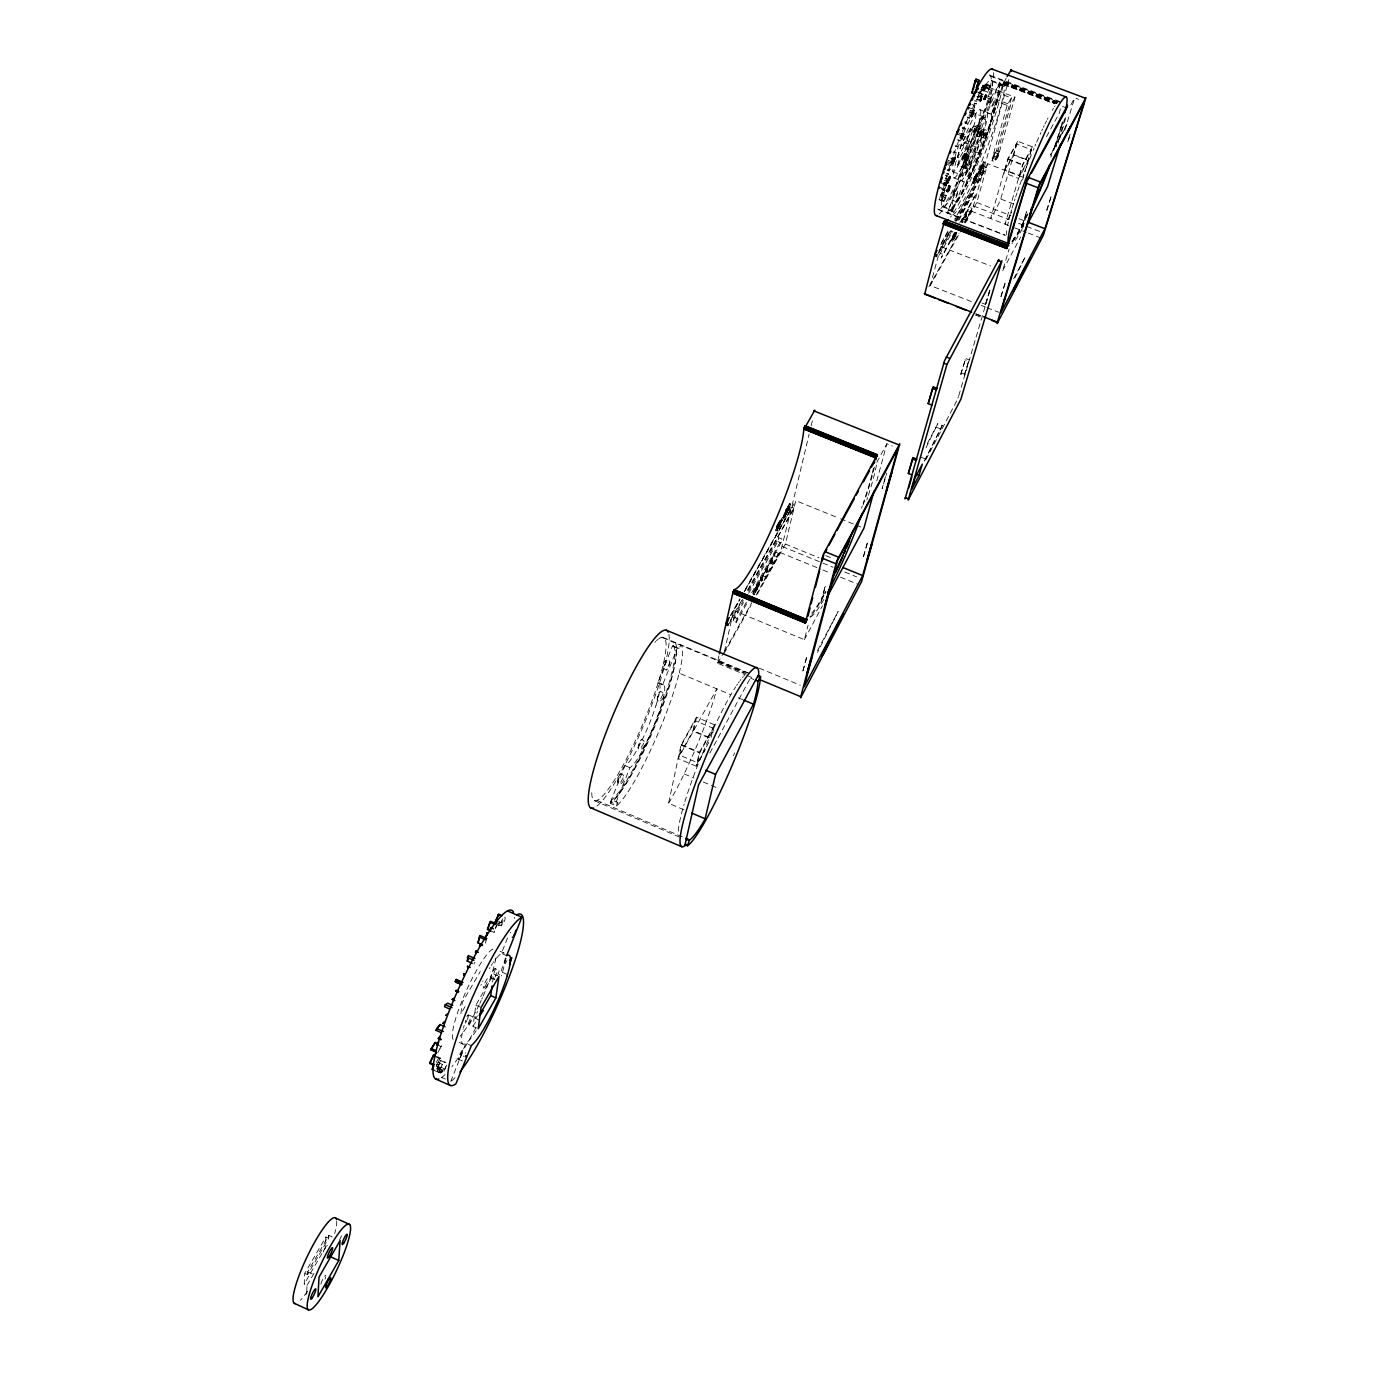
<?xml version="1.0" encoding="UTF-8"?>
<svg xmlns="http://www.w3.org/2000/svg" width="1379" height="1379" viewBox="0 0 1379 1379"><rect width="100%" height="100%" fill="white"/><g stroke="black" fill="none" stroke-linecap="round" stroke-linejoin="round"><path stroke-width="0.75" stroke-dasharray="5 3.75" d="M754.968 589.385L754.365 591.401L755.623 591.919L756.416 589.884C753.658 590.264 755.778 585.868 757.33 588.178L758.071 586.678M966.938 123.593L964.938 122.834L966.938 123.593L967.144 121.973L965.145 121.214M766.052 570.647C765.914 566.631 768.913 570.216 766.414 572.75L765.155 572.233L766.603 568.251M790.046 506.817C789.667 513.781 783.565 508.093 789.288 506.558L788.564 510.04L790.701 504.059C788.633 501.818 786.409 515.401 788.012 506.059M976.022 177.684L977.004 175.788L975.367 180.063M953.217 159.343L951.993 162.653L953.423 163.118L955.595 157.758L953.958 158.257L951.734 163.687L952.923 163.808L954.406 159.171L952.665 164.084L951.682 163.446L953.475 158.792L952.992 160.688M970.954 114.991L972.505 115.491L971.764 117.025L970.713 116.646L971.04 114.647L972.729 114.819L972.005 116.422L972.833 113.423L972.557 115.009L971.212 114.423L972.143 110.923L970.161 110.165L971.954 111.354L971.006 116.043L971.212 114.423M953.423 163.118L955.371 158.361M972.729 114.819L973.057 112.802L972.264 114.319M306.741 1291.606L307.052 1285.314L304.242 1284.021L304.725 1273.386L325.892 1236.997L328.685 1238.29L307.551 1274.696L304.725 1273.386M307.551 1274.696L307.689 1271.834L328.857 1235.394L332.615 1237.118M974.419 110.079C971.73 111.096 974.867 108.562 974.022 111.061L968.42 108.803M974.143 110.579L973.402 113.561L971.678 112.975L971.264 113.957L973.022 114.543L973.988 112.371L972.988 112.009C972.298 117.284 970.799 110.165 973.643 113.078M953.251 159.447L951.993 162.653M952.889 163.515L953.32 161.946M950.338 185.993C949.39 189.113 946.908 189.371 949.355 185.613M949.407 188.509L949.407 187.63M325.892 1236.997L325.272 1247.754L304.242 1284.021M328.685 1238.29L328.857 1235.394M962.197 138.469C958.405 137.693 964.231 134.883 963.059 133.987M436.333 1062.295L438.332 1058.727M942.667 192.784L941.443 195.49L943.408 196.232L944.649 193.319L941.805 192.25L944.649 193.319M980.831 100.736L982.331 96.358L981.348 95.978L980.331 97.961L981.779 98.409M760.967 578.87L760.26 580.749L775.343 552.065L778.48 553.341L777.601 557.082L764.466 580.507C757.071 581.266 762.777 574.664 762.277 578.697C762.122 580.387 760.346 578.215 761.501 577.198M967.334 117.439L969.316 118.198L969.454 116.75M984.537 162.17L983.175 162.17L984.537 162.17L982.693 166.825M963.007 133.901L961.008 138.59L962.214 139.348L964.042 134.366L962.852 134.728M948.356 187.268C948.287 184.631 950.889 185.613 949.235 187.613M760.725 579.214L761.829 580.852L762.328 579.663M979.9 100.357L980.728 97.875L981.71 98.237L980.607 101.356L981.348 100.081L980.141 98.978L981.348 95.978M984.796 99.788L986.554 95.048L984.796 99.788L983.623 99.322L985.537 94.634L983.813 98.995L985.33 95.185L984.537 96.961M954.992 236.119C951.096 234.895 956.509 238.067 953.268 239.98L952.096 238.533M954.785 235.981L953.492 239.567L952.251 238.067L953.079 239.946L953.872 237.757M772.516 560.426L771.275 559.788L772.688 560.357L771.257 559.908L770.258 563.063L771.516 563.58L772.274 562.063L771.033 561.563L772.016 562.529M476.496 1027.993L473.031 1026.459L475.841 1005.153L493.716 974.177L497.181 975.694M953.354 238.498L953.234 239.446L954.113 237.154L953.268 239.98M948.545 177.994L950.079 178.667L950.51 176.305L949.2 176.46L946.649 183.235L948.097 178.736L949.821 179.218L948.907 181.063C946.839 179.08 946.477 184.889 947.701 181.028M777.601 526.812L779.98 520.504L775.705 530.329L776.98 530.846L778.514 528.157L777.222 527.64M778.997 527.192L781.272 521.021L778.876 527.33L776.739 525.933L778.256 523.227L779.549 523.761L776.98 530.846M976.16 174.668L974.108 180.287L975.332 180.615L977.09 176.426L977.332 175.15L973.695 183.545C971.816 182.924 974.419 173.616 977.332 175.305M492.613 981.969L493.716 974.177M943.012 189.699L944.943 190.716L943.012 189.699L941.771 192.526M943.77 193.008L944.977 190.457M953.285 211.952A68.829 8.481 -69 0 1 952.372 211.366L948.511 209.798L960.37 180.184L964.369 181.821A36.543 4.499 -69 0 0 985.502 139.71L985.864 138.676A36.543 4.499 -69 0 0 991.26 114.267L987.364 112.733L999.31 82.947L1054.521 103.839M964.783 154.293C956.595 163.205 971.023 162.739 967.506 155.724C962.714 161.584 965.455 176.615 970.092 162.498M946.597 191.25C951.234 190.078 943.495 186.613 948.631 191.957L949.217 190.302M972.988 113.699L969.696 112.32L970.161 110.165M970.213 161.998L966.869 159.947L965.955 161.136M968.23 155.499L965.472 161.826M979.469 128.316L976.884 136.038L979.659 127.006L976.108 125.661L973.643 131.195M983.83 137.124C983.692 133.315 988.519 126.678 985.347 134.384C976.935 146.346 986.502 117.68 977.09 132.505M979.607 127.695L976.97 134.022L976.935 133.039M984.796 99.443L986.347 95.634M946.839 190.733C949.252 188.096 948.511 190.526 948.269 191.267M964.042 134.366L962.611 133.16L960.87 138.348M972.419 113.181L973.109 110.079L974.367 110.354M973.419 109.717L973.022 110.682M973.022 114.543L971.385 113.612M973.988 112.371L972.936 112.302M940.978 188.802L944.27 190.061L946.804 184.372L941.874 182.493M948.614 180.752C947.528 186.63 947.097 179.58 948.838 181.407L950.079 178.667M944.27 190.061L946.804 184.372M948.045 181.183L949.08 179.115L948.597 181.838M718.89 655.818L717.476 663.178L745.194 674.727M974.781 105.545L973.402 110.682L974.781 105.545L969.782 103.649M437.677 1052.884L441.814 1045.403L439.884 1048.436M679.175 673.142L679.192 673.055A88.67 14.169 -67.1 0 0 682.364 648.233L682.209 647.492A88.67 14.169 -67.1 0 0 680.881 644.976L679.157 648.475L673.159 645.975L674.883 642.476A88.635 14.376 -67.1 0 1 657.007 719.407A88.635 14.376 -67.1 0 1 610.483 803.423L616.447 805.957A88.67 14.169 -67.1 0 0 678.692 674.986L679.175 673.142L730.353 694.516M973.988 131.919C982.831 119.973 968.058 130.988 976.97 134.022M979.762 136.159C975.263 139.486 976.47 129.281 979.59 126.971M486.753 938.444L484.581 945.684M684.018 809.801L668.591 803.233L681.002 745.022L696.481 717.235L714.563 724.82L712.805 732.559M708.806 742.333L697.602 762.742L679.485 755.106L681.691 744.746L695.119 720.683L713.184 728.267L710.84 738.627L692.861 731.06L695.119 720.683M965.472 214.59L966.662 215.072L965.628 214.4M786.599 511.885C788.685 505.593 787.788 516.522 784.565 514.522L786.34 509.282L785.306 511.419L787.409 512.143L788.219 508.765L786.961 510.299M696.481 717.235L693.534 730.818L709.685 737.61M714.563 724.82L699.222 752.71L696.223 766.207L705.376 749.504M697.602 762.742L699.911 752.434L713.184 728.267M724.475 651.491L733.645 610.501L739.971 599.331M746.677 603.812L736.283 622.291L733.042 620.946L733.887 617.189L743.281 600.554M944.408 182.424L946.39 183.183L945.167 185.717L943.184 184.958L944.408 182.424L947.735 183.562M736.283 622.291L737.144 618.533L746.504 601.882M945.167 185.717L943.27 184.596M752.986 593.866L754.244 594.383L752.986 593.866L753.692 591.315L755.002 592.642L755.847 590.264L754.572 589.747L753.727 592.125M754.244 594.383L755.002 592.642M755.795 588.695L757.381 584.541L758.64 585.058L757.054 589.212L755.209 588.523M756.244 586.747L757.571 586.971L756.778 589.902L754.572 589.54L753.882 591.608L755.14 592.143L756.106 589.591L755.33 592.453L753.848 591.919M757.778 587.919L756.054 587.661L756.968 585.454L758.226 585.972M756.571 590.246L757.105 587.988M971.919 113.699L971.161 114.285M976.211 103.959L974.212 103.201L976.211 103.959L976.918 101.391L974.919 100.633M756.795 586.161L758.536 586.73L759.071 584.489L757.795 583.972M758.743 586.385L759.26 584.144L758.002 583.627L757.278 586.213L758.536 586.73M759.829 582.972L758.553 582.438L759.829 582.972L755.33 592.453M775.705 530.329L777.411 526.054L776.291 528.036L777.566 528.553L778.687 526.571M776.291 528.036L777.808 524.33L780.014 525.451M764.466 580.507L765.345 576.767L778.48 553.341M766.414 572.75L767.189 571.182C764.621 570.613 767.465 571.785 767.862 568.769M777.566 528.553L778.807 526.054M770.758 562.029L771.171 560.305M781.066 519.9L782.341 520.417L781.066 519.9L782.117 517.746L783.272 518.797L782.117 517.746M771.516 563.58L770.327 562.804M772.378 560.563L771.826 562.873L770.585 562.356M772.274 562.063L770.964 561.822M789.443 503.542L785.461 515.867L784.065 518.349L782.789 517.832L785.237 510.937L787.392 511.816M761.294 579.214L774.464 555.806L775.343 552.065M748.676 593.246L777.842 541.516L778.739 537.724L781.893 538.999L780.997 542.792L751.883 594.556M785.306 511.419L786.857 508.265L789.184 509.023L788.064 508.437M784.065 518.349L786.513 511.454M756.054 595.073L780.876 550.583L791.339 508.765L793.442 509.609L747.004 591.867M745.177 589.454L791.701 507.231L809.145 434.144M811.145 425.801L812.645 419.544M793.442 509.609L793.821 508.075L791.701 507.231M757.295 594.159L785.375 544.05L795.786 500.663L838.604 518.021M953.578 235.843L952.372 239.136M945.46 178.098L947.339 179.253L945.46 178.098L944.374 180.028L946.253 181.183L944.27 180.425M756.899 588.333L755.64 587.816L754.072 591.936L754.83 589.057L756.778 589.902M733.645 610.501L804.353 639.684L808.094 625.256M978.332 100.064L976.332 99.305L978.332 100.064L979.142 97.323L977.142 96.564M1006.187 78.172L1003.067 85.015A80.603 10.067 -69 0 1 980.245 156.965A80.603 10.067 -69 0 1 950.459 217.106M957.664 157.103L960.956 144.864L970.488 128.471L972.436 129.212L973.333 125.937L985.054 130.419L978.745 153.172L969.334 169.634L957.647 165.135L959.612 157.844L969.109 141.434L967.179 140.692L957.664 157.103L959.612 157.844M960.956 144.864L962.921 145.622L973.333 125.937M967.179 140.692L970.488 128.471M982.606 86.825L983.055 85.119L1014.978 97.185L999.499 151.621C999.585 156.068 992.742 167.083 992.225 158.171L1007.308 105.063A68.864 8.05 -68.9 0 1 1011.341 97.978L982.606 86.825L980.969 89.48L983.055 85.119M980.331 97.961L982.331 96.358M876.803 480.857L886.887 443.745L892.437 445.969M957.647 165.135L967.144 148.708L969.109 141.434M971.35 301.57L930.273 285.539L938.616 254.839M939.185 252.805L940.857 246.651L950.217 230.086M981.452 97.875L981.003 96.806M965.145 154.982L962.576 160.722L965.248 153.672L962.146 160.498M954.544 232.241L941.185 257.925L955.544 232.396M969.334 169.634L975.608 146.863L985.054 130.419M885.439 476.6L882.129 488.631L886.8 473.083M974.884 151.69L981.159 128.919L971.678 145.364L965.438 168.152L974.901 151.673M951.338 240.997L952.044 238.429L953.199 238.963C954.389 242.514 949.528 240.429 952.596 241.17M952.441 241.428L953.148 238.86M951.958 239.515L952.768 237.326L954.354 238.033L953.096 237.86L954.113 234.74L955.854 235.361L954.389 234.775L953.785 235.981M954.216 238.291L955.233 235.171M982.4 131.039C980.607 129.643 977.539 144.657 982.262 131.488M955.699 235.637L956.474 233.103L955.371 232.672L954.733 234.93M973.695 183.545L974.557 177.615L976.435 178.132M975.625 180.166L973.798 178.701L974.953 176.667L976.763 177.512M972.574 183.114L974.074 179.339L973.229 180.839M964.886 216.71L966.61 214.883L965.386 214.659L964.473 217.572L966.179 216.779L965.076 216.348L965.989 217.141M975.349 179.253L974.35 181.27L975.194 179.77M976.797 174.788L977.918 175.219L976.797 174.788L977.642 173.03L978.625 173.995L977.642 173.03M945.598 175.461L947.58 176.219L945.718 175.047M948.7 174.116L946.718 173.358L948.7 174.116L947.58 176.219M965.576 218.003L964.542 217.313M977.935 173.633L978.9 171.668L980.124 172.185L979.073 174.047L977.935 173.633L981.434 165.377L979.4 170.979L980.728 171.134L982.572 166.273L980.521 171.41M966.731 214.831L965.852 217.382L964.748 216.968M962.249 221.691L969.299 207.264L972.074 208.332L965.041 222.76M958.888 220.381L973.315 192.888L976.108 193.956L961.697 221.45C959.887 222.019 965.145 221.278 961.387 221.916M979.073 174.047L980.021 172.082M983.761 164.911L982.244 168.272L983.468 164.067C979.779 164.946 981.4 170.686 982.658 164.48M980.124 172.185L981.107 168.204M982.348 163.636L981.417 167.187L983.417 161.739M965.128 222.226L973.022 207.229L984.02 168.135L985.882 168.841L986.313 167.307L984.451 166.6L954.94 218.744M984.451 166.6L1008.859 79.517M965.438 222.812L976.797 202.523L987.709 163.756L1023.597 177.477M980.314 96.668L978.314 95.909L980.314 96.668L981.055 94.048M1011.496 97.754L996.362 151.207L991.863 160.843M1014.978 97.185L1014.875 97.323A71.019 8.222 -68.9 0 0 1010.721 104.632L994.914 161.964M980.245 98.943L979.831 100.357L980.986 100.822M961.921 220.95L962.887 221.778M1017.668 141.261L1007.79 158.947L990.605 218.623L991.07 217.848A72.139 8.015 -68.8 0 0 1000.396 200.145L1017.668 141.261L1032.371 146.846L1021.787 182.597M1004.946 169.962L1007.997 159.395L1016.547 144.054L1031.233 149.656L1028.113 160.188L1019.667 175.581L1004.946 169.962L1013.479 154.603L1016.547 144.054M942.288 425.456L923.723 462.448L942.288 425.456L937.823 423.681L927.102 443.986M926.033 447.71L937.823 423.681M968.592 361.936L964.249 375.622L960.784 374.261L965.714 358.506L969.196 359.885M960.784 374.261L965.714 358.506M1032.371 146.846L1022.597 164.601L1005.067 224.191L1005.532 223.415A72.208 7.619 -68.8 0 0 1010.238 214.848M1019.667 175.581L1022.77 165.032L1031.233 149.656M964.249 375.622L968.506 361.195L965.024 359.816M985.606 304.414L990.122 289.159L984.916 305.724L985.606 304.414L982.055 303.035M958.75 395.739L990.725 287.659M655.99 705.462L656.335 704.324A44.955 7.274 -67.1 0 0 657.852 682.777L672.418 646.096A84.671 13.687 -67.1 0 1 674.176 646.355L674.538 646.613A84.671 13.687 -67.1 0 1 655.456 724.975A84.671 13.687 -67.1 0 1 610.518 801.957L615.31 804.009A84.688 13.531 -67.1 0 0 617.775 802.406L611.811 799.872L610.483 803.423M1003.274 268.664L1009.135 248.996M947.132 170.117L949.114 170.893L950.183 169.031L948.2 168.272L950.183 169.031M980.297 92.824L981.141 90.066L983.124 90.807L982.141 93.806L980.159 93.048M968.058 156.275L966.403 160.567M979.9 135.625L982.348 130.16M1051.091 153.517L1050.591 155.155L1066.501 125.696M1064.829 130.143L1074.706 97.857L1078.585 99.322M760.363 580.076L761.07 579.146M1046.799 209.867L1051.487 195.473L1046.816 210.608M1070.121 134.211L1067.656 142.192L1070.121 135.073M760.674 578.784L762.139 580.094M947.407 164.429L950.717 165.704L954.613 157.378L955.595 157.758L954.165 157.844M952.855 162.067L950.717 165.704M974.229 179.666C977.28 176.426 973.936 174.047 976.573 178.046M490.803 930.946L494.096 932.394L496.423 925.119M497.198 924.206L494.096 932.394M977.78 92.686L982.727 94.565L984.985 88.273L980.038 86.394M952.475 162.205L954.216 159.723L952.975 163.48L947.442 161.602M981.658 138.228L981.986 137.21L985.847 138.693M949.424 176.374L947.856 181.028M950.803 158.551L952.803 159.326L953.699 158.033L951.717 157.275L954.854 159.119M953.699 158.033L952.803 159.326M972.626 115.164L971.712 117.025L970.695 116.388M983.279 89.049L984.399 85.946L986.381 86.705L985.261 89.79L983.279 89.049L984.399 85.946M499.715 921.5L498.629 925.05M950.51 176.305L949.476 179.442M980.9 170.858C977.763 171.582 983.261 163.136 980.21 167.91M958.474 396.6L957.922 398.1M952.113 239.015L952.803 237.085L954.527 237.74L955.216 236.498L953.423 236.016M953.716 151.483L955.699 152.242M952.906 152.466L955.078 152.724M984.537 87.946L985.606 84.912L987.674 85.601L986.606 88.635L984.64 87.877M955.13 146.243L957.647 146.863M985.571 87.463C984.727 82.292 992.518 84.791 988.398 88.359L985.657 87.446L987.623 88.187M987.536 88.204L988.674 85.153M498.371 921.758L501.008 922.896L502.456 918.983M502.663 918.828L501.008 922.896M616.447 805.957L617.775 802.406M957.25 134.142L962.801 136.176L962.042 138.159L960.939 137.383M971.505 115.129L970.764 116.646M999.913 82.016L998.724 85.205A68.778 8.619 -69 0 1 977.59 157.051A68.778 8.619 -69 0 1 948.459 210.004L947.321 212.987A72.001 9.015 -69 0 0 977.814 157.551A72.001 9.015 -69 0 0 999.93 82.361L1056.917 103.287M957.491 139.986L959.87 140.934L958.077 139.658M956.94 232.137L952.148 239.55L954.923 233.292L956.043 233.723L954.613 237.429L953.061 236.981M961.801 135.349L963.042 135.711L961.99 138.624M679.157 648.475L678.968 648.354A84.688 13.531 -67.1 0 0 677.244 648.113L662.661 684.777A44.973 7.188 -67.1 0 1 661.075 706.307L660.731 707.444A44.973 7.188 -67.1 0 1 630.065 767.465L615.31 804.009M446.796 1065.002L443.866 1071.345L437.384 1068.449L440.504 1060.554L445.951 1062.313M437.384 1068.449L441.09 1060.141M443.866 1071.345L446.21 1065.415M501.525 925.395C508.403 902.711 505.214 935.496 494.992 922.551M450.761 1081.481L465.861 1043.317L471.066 1045.61M507.524 937.979L501.439 953.337L506.627 955.699M610.518 801.957L624.98 765.586A44.955 7.274 -67.1 0 0 655.99 705.462M961.215 138.969L961.215 138.09M962.611 133.16L963.611 133.539L963.042 135.711M962.214 139.348L962.266 137.952M962.835 136.452L963.611 133.539M939.823 197.525L941.392 193.577L946.27 195.439L944.029 201.575L939.168 199.714L941.392 193.577M982.779 90.1L985.175 84.136L990.07 85.981L987.795 92.221L982.779 90.1L985.175 84.136M948.683 181.407C946.683 185.389 949.786 179.391 947.649 180.563M944.029 201.575L946.27 195.439M990.07 85.981L987.795 92.221M949.286 189.544L949.407 190.595L947.597 188.871M992.035 81.361L1002.809 85.429L991.277 114.216L987.364 112.733M952.406 211.297L964.283 181.649M991.26 114.267L1003.222 84.412A68.829 8.481 -69 0 1 1003.567 86.394L998.706 84.877M786.099 514.281L787.254 512.23M983.675 99.081L984.916 99.564L985.64 97.668M985.502 97.34L986.313 95.547M962.542 128.471L964.748 128.73L962.542 128.471L962.611 127.144L964.611 127.902L964.542 129.23M964.611 127.902L962.404 127.644M941.581 199.627L942.771 196.594L944.718 197.352L943.546 200.369L941.581 199.627L943.546 200.369M439.229 1071.276C443.573 1057.693 435.833 1082.963 443.676 1068.346L440.901 1067.26M984.468 97.978L983.658 99.616M1003.584 86.722L1004.808 84.205A72.018 8.877 -69 0 1 1004.55 88.515L1004.412 89.549A72.018 8.877 -69 0 1 980.055 165.514A72.018 8.877 -69 0 1 952.182 214.865L953.32 211.883L948.459 210.004M947.183 181.511L948.424 182.011M779.238 526.485L777.773 526.106L779.583 521.296L778.325 523.71L780.462 524.416M967.144 121.973L964.938 121.697M942.615 194.87L941.392 197.852L943.339 198.61L944.563 195.611L942.615 195.042M437.471 1071.673L439.108 1067.622L437.471 1071.673L440.073 1072.845L441.866 1068.777L439.108 1067.622M980.883 100.736L981.486 99.547M506.851 960.594L505.248 963.731M962.559 222.347L963.025 221.381M784.565 514.522L786.995 508.351M756.985 588.023L756.416 589.884M969.316 118.198L967.541 116.974M442.366 1064.416L438.625 1072.517L442.366 1064.416L435.488 1061.278M969.696 112.32L973.074 113.061M437.281 1071.035L439.212 1067.036L436.591 1065.864L439.28 1067.174L437.35 1071.173L434.644 1069.863M760.639 579.318L762.259 579.99M985.123 95.565L986.416 95.84M962.628 222.019L961.456 221.743M946.994 181.149L948.097 178.736M436.591 1069.053L438.522 1064.95L435.885 1063.761M956.681 400.961L924.74 461.844M952.062 162.981L953.182 163.308M943.184 184.958L944.322 182.786M506.076 958.336L503.818 965.093L505.007 964.128M976.918 101.391L974.729 100.977M817.506 650.543L838.139 611.431L817.506 652.353M1013.651 278.799L1025.39 256.563L1014.479 278.817M440.229 1058.038L436.247 1066.363L440.229 1058.038L435.281 1055.831M804.353 639.684L822.522 605.691M1002.688 270.629L1020.632 237.033M473.928 964.042L474.928 962.197M1052.091 151.673L1067.001 124.041M876.803 462.327L886.887 443.745M1070.914 104.838L1074.706 97.857M709.875 753.037L750.71 677.434M1046.489 136.676L1059.589 112.664L1060.192 109.51A72.242 7.343 -68.7 0 0 1060.572 106.804M679.485 755.106L692.861 731.06M946.253 181.183L947.442 178.856M964.093 222.571L972.074 208.332M717.563 663.196L723.837 652.526M724.889 650.664L751.9 602.485M928.929 286.78L958.922 233.292M724.009 653.543L751.055 605.295M930.273 285.539L960.267 232.034M751.71 592.642L781.893 538.999M959.681 223.122L976.108 193.956M961.301 221.485L969.299 207.264M755.606 588.437L756.726 586.454L758.002 586.971M755.502 589.367L756.088 586.833L757.502 587.264M953.406 237.309L954.113 236.068M954.906 236.412L955.509 235.206M979.142 97.323L976.97 96.875M955.423 220.864L987.709 163.756M730.439 620.257L742.057 599.693M747.349 590.35L793.821 508.075M938.944 251.15L951.579 228.793M955.785 221.347L986.313 167.307M729.043 623.653L742.781 599.348M937.479 254.563L951.165 230.345M956.423 221.019L985.882 168.841M748.487 591.315L778.739 537.724M951.717 231.155L939.375 253.012L942.236 254.132M957.888 220.209L973.315 192.888M733.042 620.946L743.453 602.485M939.375 254.994L952.734 231.31M979.038 92.789L979.935 91.221M785.237 510.937L786.185 512.023M776.618 526.45L777.808 524.33M973.643 179.218L974.557 177.615M779.549 523.761L777.894 526.968L779.101 524.847M782.789 517.832L784.203 515.35L785.461 515.867M789.288 506.558L788.219 510.816M790.701 504.059L789.116 504.111M976.073 177.098L974.781 179.649L975.677 178.046M983.468 164.067L982.089 164.067M782.341 520.417L783.393 518.263M977.918 175.219L978.762 173.461M730.37 615.62L739.885 598.796M941.236 242.963L948.614 229.931M744.177 591.884L795.786 500.663M731.094 615.275L739.54 600.313M744.832 590.97L791.339 508.765M940.823 244.497L949.252 229.603M954.527 220.295L984.02 168.135M984.882 99.391L983.761 98.788L985.071 99.254M473.031 1026.459L477.186 1019.202M307.052 1285.314L315.446 1270.8M962.921 145.622L972.436 129.212M465.068 1006.636L460.862 1013.893L462.293 1002.43L480.254 971.54M947.235 189.699L949.269 190.371M762.777 577.732L761.829 580.852M668.591 803.233L669.367 801.923A88.859 12.807 -67.1 0 0 683.432 775.412L684.536 773.119A88.859 12.807 -67.1 0 0 716.356 690.724L716.856 688.879L678.106 758.553L697.826 766.879M949.528 175.926L950.424 176.719L949.2 176.46M949.114 170.893L950.045 169.479M761.639 581.162L760.243 580.559M981.141 90.066L983.124 90.807M762.466 578.353L761.156 577.732M982.727 94.565L978.194 92.186M984.985 88.273L981.279 87.532M976.866 175.926L975.763 175.167M981.021 166.187L983.072 166.893M981.107 135.935L983.589 129.109L986.468 130.212M992.552 106.149C995.431 102.218 995.586 95.685 992.88 103.701C990.001 112.647 987.709 93.944 995.069 99.219M767.655 569.251L766.259 568.751M980.745 170.755L979.624 170.324M996.431 157.947C1001.137 154.224 994.604 148.725 993.742 155.241C994.104 160.722 997.81 156.086 998.327 152.983M985.261 89.79L983.399 88.928M986.381 86.705L984.278 86.067M970.247 161.24L967.558 168.169M979.797 137.124L983.623 129.143M976.384 135.831L978.935 128.85M973.54 132.712L976.108 125.661M955.009 190.147C952.113 193.112 951.613 200.989 954.389 192.939C957.957 183.648 959.353 202.265 952.32 197.059M968.179 176.633C970.868 173.409 971.488 165.98 968.696 173.84C965.645 183.217 963.438 164.653 970.73 169.772M965.3 175.529L967.92 168.79M620.998 783.703C628.479 777.98 620.653 768.069 617.792 779.221C617.93 790.684 622.377 778.325 624.497 775.291M617.43 782.186L620.843 773.74M641.442 749.004C648.302 745.177 642.235 733.766 638.822 743.488C636.236 756.175 643.321 745.16 644.924 740.661M638.029 747.504L641.528 739.334M660.507 700.825C667.988 695.619 659.679 685.88 657.421 696.257C657.421 707.668 661.972 695.826 663.902 692.465M656.973 699.343L660.438 691.034M666.367 660.231C659.283 664.419 665.988 675.589 669.091 665.954C671.108 654.06 664.488 663.782 662.92 668.712M443.676 1068.346L441.832 1072.448L439.401 1071.207M957.871 191.233L955.233 198.18M810.231 617.016L810.404 616.982A88.29 10.532 -67.9 0 0 824.021 599.089M989.467 105.132L992.139 98.116M670.125 661.799L666.505 670.211M993.397 156.81L995.397 151.862M964.111 166.807L966.869 159.947M989.863 75.19L1059.917 101.615M990.691 76.259L1060.537 102.598M1004.153 81.723L1057.503 101.856M1004.05 81.93L1057.417 102.063M1003.946 82.171L1057.314 102.287M1003.843 82.395L1057.21 102.529M1003.757 82.637L1057.124 102.77M1003.653 82.895L1057.021 103.029M1003.395 83.636L1056.745 103.77M1003.326 83.86L1054.694 103.253M1003.257 84.085L1054.625 103.459M1062.537 106.459L1066.484 107.941M991.242 80.378L1002.068 84.464M985.278 84.412L990.174 86.256M985.468 94.703L986.571 95.151L985.364 94.841M978.607 92.703L1010.617 104.821M984.916 95.789L986.278 96.202M985.123 96.099L986.106 96.478M984.709 96.271L986.123 96.651M978.142 94.41L1007.135 105.39M984.709 97.409L985.692 97.771M984.244 97.444L985.227 97.823M984.192 97.823L985.451 98.357M984.037 97.978L985.313 98.478M983.882 98.426L985.244 98.84M980.348 98.512L981.486 98.857M980.245 98.719L981.314 99.15M980.021 99.271L981.4 99.771M979.917 99.564L981.348 100.081M979.814 99.891L981.124 100.339M979.711 100.236L981.107 100.581M979.607 100.701L980.762 101.201M979.59 100.943L980.676 101.322M980.055 109.699A36.509 4.654 -69 0 1 964.197 162.308A36.509 4.654 -69 0 1 956.681 159.395A36.509 4.654 -69 0 1 980.055 109.699L986.933 112.302A36.526 4.551 -69 0 1 970.954 164.894A36.526 4.551 -69 0 1 963.593 162.032A36.526 4.551 -69 0 1 986.933 112.302M969.006 107.631L973.988 109.51M975.315 113.664A31.148 3.999 -69 0 1 961.387 159.206A31.148 3.999 -69 0 1 955.492 155.206A31.148 3.999 -69 0 1 975.315 113.664L985.123 117.387A31.148 3.896 -69 0 1 971.057 162.894A31.148 3.896 -69 0 1 965.352 158.981A31.148 3.896 -69 0 1 985.123 117.387M971.523 113.285L972.902 114.078M971.04 114.647L972.488 115.25M970.868 115.371L972.385 115.836M970.954 115.75L972.247 116.164M970.782 115.75L972.092 116.474M970.73 116.112L971.954 116.75M962.835 133.591L963.835 133.97M962.559 134.056L963.921 134.711M957.871 132.625L963.852 134.952M1013.479 154.603L1028.113 160.188M961.697 135.521L962.697 135.9M961.456 136.038L962.594 136.366M961.301 136.418L962.439 136.676M961.353 136.521L962.352 136.917M961.163 136.762L962.18 137.366L961.042 137.09M960.87 137.659L962.111 138.107M960.801 137.883L962.335 138.71M961.008 138.59L962.008 138.969M963.8 142.347L975.608 146.863M1007.79 158.947L1022.597 164.601M1007.997 159.395L1022.77 165.032M967.144 148.708L978.745 153.172M955.319 145.743L957.319 146.502M964.835 153.517L968.282 154.913M982.52 164.928L983.641 165.359M982.244 165.446L983.503 165.773M981.348 165.428L983.365 166.169M981.21 165.601L983.193 166.359M981.055 165.859L983.227 166.566M980.865 166.204L982.934 167.221M980.693 166.549L982.779 167.531M980.538 166.876L982.589 167.583M980.503 167.187L982.624 167.824M982.469 168.066L979.986 167.773L981.848 168.445M954.268 157.671L955.251 158.051M980.331 167.6L982.296 168.29M953.958 158.257L955.095 158.602M980.59 168.41L981.831 168.738M953.854 158.499L954.975 158.826M980.435 168.772L981.658 169.238M950.976 158.068L952.958 158.826M953.32 158.895L954.733 159.481M980.314 169.117L981.469 169.703M953.217 159.068L954.63 159.809M980.176 169.427L981.296 169.858M953.096 159.292L954.561 160.102M980.038 169.686L981.279 170.117M952.958 159.568L954.509 160.395M979.917 169.927L981.09 170.513M952.82 159.912L954.337 160.498M952.665 160.292L954.475 160.74M952.717 160.412L954.268 161.033M979.486 170.875L980.728 171.134M952.51 160.74L954.44 161.412M952.82 161.257L954.251 161.739M952.337 161.24L954.251 162.05M952.561 161.739L953.63 162.136M947.89 160.171L953.441 162.429M952.337 162.36L953.596 162.601M951.975 162.36L953.32 162.981M951.838 162.825L953.061 163.36M978.09 173.099L979.211 173.53M946.201 162.377L951.165 164.273M975.936 174.892L977.297 175.564M977.211 175.926L975.591 175.512L977.09 176.426M975.418 175.857L976.935 176.495M975.263 176.184L976.935 176.977M975.091 176.546L976.349 176.926M975.453 177.305L976.573 177.736M975.177 178.081L976.384 178.529M975.039 178.408L976.16 178.839M974.901 178.718L976.194 178.994M974.884 178.994L976.004 179.425M973.798 178.701L975.884 179.425M974.694 179.391L975.815 179.822M947.27 169.669L949.252 170.427M952.889 171.754L962.645 175.495M974.332 180.011L975.453 180.442M974.212 180.184L975.332 180.615M973.367 180.321L974.505 180.752M973.729 181.063L974.85 181.494M972.712 182.58L973.833 183.011M953.872 177.891L964.611 181.976M949.08 176.702L950.148 177.15M948.959 176.96L950.01 177.391M948.838 177.236L949.89 177.684M948.735 177.495L949.769 177.977M948.631 177.753L949.666 178.27M948.476 178.236L949.769 178.856M948.373 178.649L949.993 179.098M1000.913 199.076L1013.479 203.902M948.356 179.046L949.39 179.46M947.787 179.58L948.769 179.959M947.459 180.701L948.442 181.063M946.994 181.752L948.356 182.407M946.89 182.045L948.149 182.649M946.804 182.321L948.218 182.7M946.735 182.58L948.08 182.993M946.666 182.855L947.942 183.252M948.924 185.527L950.39 186.096M948.735 185.734L949.786 186.148M941.702 183.424L946.615 185.32M948.58 186.079L950.183 186.699M948.459 186.406L950.045 187.061M948.407 186.734L949.872 187.303M948.235 186.958L949.907 187.423M948.149 187.199L949.769 187.768M948.08 187.423L950.114 188.251L949.476 189.854L947.407 189.147M972.247 196.68L975.039 197.749M948.028 187.63L949.51 188.302M948.149 188.337L949.235 188.751M947.287 189.388L949.614 190.078M947.149 189.871L949.407 190.595M939.513 187.234L944.443 189.13M946.994 190.026L948.562 190.75M946.856 190.405L948.424 191.112M946.666 191.009L948.269 191.474M976.797 202.523L1010.893 215.624M1018.909 218.709L1024.925 221.019M948.028 191.991L946.563 191.474L947.925 192.164M973.436 205.919L1008.773 219.52M1018.598 223.295L1040.197 231.603M941.529 193.784L946.408 195.663M956.25 201.679L952.355 200.179L948.89 208.832A67.709 8.446 -69 0 0 978.866 156.275A67.709 8.446 -69 0 0 998.896 83.964M944.753 197.473L942.771 196.594M971.333 211.159L1012.548 227.035M1014.513 227.794L1026.286 232.327M1028.251 233.085L1041.99 238.377M939.03 199.49L943.891 201.368M968.265 211.021L971.023 212.073M942.064 206.195L952.786 210.332A67.726 8.343 -69 0 1 972.678 137.538A67.726 8.343 -69 0 1 1002.809 85.429M942.736 206.729L949.545 209.367M965.007 216.624L966.11 217.037M937.582 209.005L1004.895 234.964M938.306 209.556L1005.446 235.464M961.749 221.174L962.921 221.502M961.318 222.088L962.473 222.553M955.216 232.93L956.336 233.361M954.82 233.499L955.957 234.034M954.578 234.068L955.699 234.499M953.958 235.033L955.147 235.481M953.337 236.188L954.578 236.481M952.579 238.791L953.682 239.222M952.062 239.343L953.406 239.722M940.857 246.651L990.708 265.992M981.124 305.38L985.037 306.914M987.002 307.672L998.724 312.257M975.625 313.671L981.555 315.998M976.073 314.205L981.986 316.515M975.401 315.067L983.296 318.153M961.473 372.951L964.938 374.312M936.737 427.387L941.202 429.162M920.276 456.914L924.809 458.724M840.552 518.797L854.17 524.33M856.118 525.106L861.961 527.485M788.667 506.748L789.943 507.265M787.702 506.61L789.822 507.696M788.323 507.42L789.667 508.11M788.15 507.937L789.426 508.455L788.03 508.213M786.719 508.386L789.167 509.334M786.53 508.644L788.978 509.713M786.306 509.023L788.754 509.816M786.34 509.282L788.771 510.092M786.064 509.454L788.564 510.437M786.513 509.989L788.426 510.661M785.858 509.885L787.202 510.54M785.668 510.282L787.805 511.04M785.685 510.523L787.547 511.385M785.478 510.713L787.616 511.592M785.823 512.092L787.202 512.678M785.668 512.454L786.926 512.971M785.702 512.66L786.978 513.178M785.496 512.781L786.771 513.298M785.341 513.074L786.737 513.66M785.099 513.471L786.495 514.091M784.927 513.678L786.202 514.195M784.737 513.833L786.271 514.47M784.823 514.212L786.099 514.729M783.996 515.401L785.272 515.918M782.91 517.297L784.186 517.814M779.756 520.659L781.324 521.124M779.566 520.917L781.324 521.348M779.997 521.159L781.272 521.693M779.342 521.296L781.169 522.176M779.376 521.555L780.91 522.382M779.101 521.727L781.031 522.727M778.876 522.158L780.842 522.762M778.963 522.296L780.859 523.296M778.687 522.555L779.98 523.089M778.721 522.796L780.669 523.865M778.497 522.986L780.445 524.072M778.549 525.054L779.824 525.571M778.394 525.347L779.79 525.933M777.532 525.537L779.549 526.364M776.739 525.933L779.325 526.761M777.722 526.675L779.152 527.002M776.411 527.519L778.308 528.209M775.825 529.812L777.101 530.329M825.745 555.599L831.692 558.03M785.375 544.05L819.074 557.806M777.842 541.516L780.997 542.792M782.324 546.532L833.123 567.269M844.844 572.044L856.566 576.836M779.962 552.462L820.97 569.217M822.918 570.01L830.727 573.199M840.5 577.18L858.083 584.368M774.464 555.806L777.601 557.082M766.362 568.596L767.758 569.148M766.069 569.131L767.465 569.544M765.983 569.32L767.362 569.734M765.897 569.51L767.172 570.182M765.828 569.699L767.12 570.406M765.707 570.061L767.396 570.803M765.224 571.94L766.483 572.457M762.173 575.474L765.345 576.767M761.363 577.405L762.621 577.922M761.26 577.56L762.673 578.111M760.984 578.077L762.277 578.697M760.743 578.611L762.225 579.387M762.053 580.421L760.484 579.749L761.932 580.662M757.226 584.817L758.502 585.334M757.312 584.851L758.571 585.368M756.64 587.351L757.898 587.885L756.985 589.505L755.14 588.747M755.399 588.092L756.761 588.592M755.313 588.299L756.881 588.954M755.882 591.47L753.882 591.608M753.572 591.315L755.52 592.125M733.887 617.189L737.144 618.533M759.226 668.16L800.285 685.225M663.282 637.512L748.969 673.159M661.817 637.408L747.78 673.159M718.649 661.782L744.35 672.487M717.494 662.058L749.211 675.245M747.177 675.538L753.124 678.02M750.728 678.244L753.934 679.571M672.418 646.096L677.244 648.096M738.075 697.74L743.867 700.153M658.817 682.829L663.627 684.846M657.852 682.777L662.661 684.777M681.691 744.746L699.911 752.434M681.002 745.022L699.222 752.71M684.156 773.912L693.723 777.963M703.29 782.014L718.614 788.495M624.98 765.586L629.772 767.603M597.141 800.492L685.622 838.26M594.521 800.768L680.123 837.312M495.544 922.241L502.077 925.102M500.06 951.303L503.956 953.01M495.164 968.61A5.085 0.879 -65.9 0 1 492.406 976.246A5.085 0.879 -65.9 0 1 491.441 974.729A5.085 0.879 -65.9 0 1 495.164 968.61L498.957 970.247M502.456 972.333L507.575 974.574M490.941 977.849L494.82 979.555M475.841 1005.153L481.099 1007.48M468.36 1014.823L472.29 1016.564A5.188 0.896 -65.7 0 1 469.618 1024.338A5.188 0.896 -65.7 0 1 468.55 1022.942A5.188 0.896 -65.7 0 1 472.394 1016.616M475.393 1018.374L479.271 1020.098M459.241 1042.403L462.913 1044.041M436.557 1044.575L441.539 1046.799M458.621 1059.279L462.499 1061.003M435.316 1056.676L440.263 1058.882M440.504 1060.554L446.986 1063.45M435.936 1063.985L438.522 1064.95M437.988 1068.035L444.469 1070.914M433.385 1070.104L439.935 1072.845M441.676 1077.43L445.314 1079.05M307.689 1271.834L313.361 1274.455M986.381 87.584L987.605 84.602M673.159 645.975L673.331 646.113A84.653 13.738 -67.1 0 1 656.266 719.597A84.653 13.738 -67.1 0 1 611.811 799.872M962.232 136.038L962.318 133.504L962.852 134.521M1006.618 234.654L1006.532 233.603A72.242 7.343 -68.7 0 1 1006.704 230.724M968.954 116.026A67.674 8.619 -69 0 1 989.243 103.063A67.674 8.619 -69 0 1 946.39 204.557A67.674 8.619 -69 0 1 961.594 133.453M962.404 131.453A67.674 8.619 -69 0 1 968.144 117.887M495.802 958.198A49.903 8.791 -65.8 0 1 483.081 996.293M482.46 997.689A49.903 8.791 -65.8 0 1 481.823 999.103M481.185 1000.499A49.903 8.791 -65.8 0 1 479.892 1003.274M479.22 1004.653A49.903 8.791 -65.8 0 1 460.052 1036.267M453.105 1039.387A49.903 8.791 -65.8 0 1 465.516 992.552A49.903 8.791 -65.8 0 1 493.027 949.045M496.664 957.922A49.937 8.602 -65.8 0 1 504.18 953.165M505.283 958.319A49.937 8.602 -65.8 0 1 501.37 975.918M476.186 1030.647A49.937 8.602 -65.8 0 1 463.258 1028.786M463.551 1027.683A49.937 8.602 -65.8 0 1 464.171 1025.373M465.257 1021.718A49.937 8.602 -65.8 0 1 465.671 1020.443M466.981 1016.513A49.937 8.602 -65.8 0 1 467.447 1015.151M489.235 968.61A49.937 8.602 -65.8 0 1 489.907 967.524M491.217 965.455A49.937 8.602 -65.8 0 1 492.51 963.525M493.13 962.611A49.937 8.602 -65.8 0 1 493.751 961.732M494.958 960.077A49.937 8.602 -65.8 0 1 496.112 958.595M455.018 1077.688A92.548 15.962 -65.8 0 1 451.554 1080.877M463.551 1056.486A5.12 0.862 -65.6 0 1 463.809 1055.9M465.206 1053.246A5.12 0.862 -65.6 0 1 465.464 1052.832M514.47 917.311A92.514 16.289 -65.8 0 1 514.488 918.414M505.697 957.974A92.514 16.289 -65.8 0 1 499.629 974.901M475.789 1027.82A92.514 16.289 -65.8 0 1 451.967 1066.639M445.055 1074.569A92.514 16.289 -65.8 0 1 440.901 1077.947M510.609 932.342A5.085 0.879 -66.1 0 1 510.333 932.894M468.532 1015.237A5.188 0.914 -65.7 0 1 467.016 1020.064M466.74 1020.65A5.188 0.914 -65.7 0 1 465.326 1023.149M467.171 1015.961A5.188 0.914 -65.7 0 1 467.671 1015.306M495.078 977.159A5.102 0.879 -65.9 0 1 498.681 970.316A5.102 0.879 -65.9 0 1 497.595 975.487M494.665 979.124A5.102 0.879 -65.9 0 1 494.733 978.504M482.995 980.986A5.171 0.914 -65.9 0 1 482.753 981.589M481.357 984.365A5.171 0.914 -65.9 0 1 480.823 985.227M477.358 1015.892A5.102 0.879 -65.8 0 1 475.221 1017.84A5.102 0.879 -65.8 0 1 477.565 1011.531M734.559 752.968A95.685 12.428 -67.2 0 1 733.456 755.64M658.731 638.856A88.584 14.755 -67 0 1 638.925 733.042A88.584 14.755 -67 0 1 591.901 789.546M654.87 642.321A88.584 14.755 -67 0 1 655.697 641.476M656.49 640.701A88.584 14.755 -67 0 1 658.007 639.391M678.347 831.192A89.014 11.739 -67.2 0 1 679.226 823.849M679.502 822.367A89.014 11.739 -67.2 0 1 684.191 803.94M684.846 801.785A89.014 11.739 -67.2 0 1 735.679 686.863M736.61 685.432A89.014 11.739 -67.2 0 1 737.524 684.087M738.403 682.812A89.014 11.739 -67.2 0 1 739.247 681.605M740.092 680.485A89.014 11.739 -67.2 0 1 740.885 679.433M742.419 677.572A89.014 11.739 -67.2 0 1 743.126 676.761M743.815 676.038A89.014 11.739 -67.2 0 1 744.488 675.382M668.884 634.374A96.513 16.083 -67 0 1 644.027 724.354A96.513 16.083 -67 0 1 596.383 806.508M336.7 1220.915A47.403 8.67 -64.5 0 1 334.701 1233.498M307.379 1291.468A47.403 8.67 -64.5 0 1 300.381 1300.242M341.475 1235.825A5.654 1.017 -64.7 0 1 339.596 1239.721M306.052 1294.45A5.792 1.034 -64.4 0 1 307.086 1291.83M325.789 1276.764A5.671 1 -64.5 0 1 325.03 1279.04M320.859 1284.125A5.671 1 -64.5 0 1 323.513 1277.919A5.671 1 -64.5 0 1 325.875 1275.454M323.324 1251.977A5.757 1.051 -64.5 0 1 323.893 1250.615M324.565 1249.253A5.757 1.051 -64.5 0 1 325.927 1246.909M326.547 1246.082A5.757 1.051 -64.5 0 1 327.444 1245.392M873.372 468.343A88.273 10.601 -67.9 0 1 872.286 473.1M871.873 474.807A88.273 10.601 -67.9 0 1 863.099 503.576M862.306 505.903A88.273 10.601 -67.9 0 1 861.479 508.248M825.556 591.436A88.273 10.601 -67.9 0 1 824.59 593.211M823.659 594.935A88.273 10.601 -67.9 0 1 811.783 613.121M874.372 467.222A91.962 11.049 -67.9 0 1 863.185 504.748M825.952 591.85A91.962 11.049 -67.9 0 1 824.935 593.746M823.952 595.59A91.962 11.049 -67.9 0 1 811.938 614.758M811.266 615.603A91.962 11.049 -67.9 0 1 809.973 617.034M876.389 465.033A88.29 10.532 -67.9 0 1 868.305 495.44M867.581 497.647A88.29 10.532 -67.9 0 1 866.839 499.887M1065.708 117.698A77.672 7.722 -68.7 0 1 1059.313 139.038M1058.641 141.037A77.672 7.722 -68.7 0 1 1057.969 143.071M1023.856 225.828A77.672 7.722 -68.7 0 1 1023.115 227.259M1022.373 228.638A77.672 7.722 -68.7 0 1 1011.91 243.462M1062.468 121.731A77.655 7.774 -68.7 0 1 1061.985 123.42M1061.485 125.144A77.655 7.774 -68.7 0 1 1053.142 150.725M1051.608 155.034A77.655 7.774 -68.7 0 1 1050.815 157.206M1027.527 213.745A77.655 7.774 -68.7 0 1 1013.582 239.239M1013.082 239.894A77.655 7.774 -68.7 0 1 1011.721 241.463M989.277 75.052A71.967 9.257 -69 0 1 972.557 145.846A71.967 9.257 -69 0 1 937.806 209.246M999.31 82.947A68.778 8.584 -69 0 1 999.672 84.929L999.706 85.584A68.778 8.584 -69 0 1 976.953 161.343A68.778 8.584 -69 0 1 948.511 209.798M1007.532 225.742A72.242 7.343 -68.7 0 1 1008.342 222.036M1009.014 219.295A72.242 7.343 -68.7 0 1 1010.204 214.796M1010.652 213.211A72.242 7.343 -68.7 0 1 1011.6 209.867M1012.117 208.143A72.242 7.343 -68.7 0 1 1013.806 202.713M1014.41 200.834A72.242 7.343 -68.7 0 1 1015.03 198.904M1015.668 196.956A72.242 7.343 -68.7 0 1 1017.012 192.974M1017.702 190.94A72.242 7.343 -68.7 0 1 1019.15 186.803M1019.891 184.7A72.242 7.343 -68.7 0 1 1022.201 178.322M1022.994 176.167A72.242 7.343 -68.7 0 1 1023.804 173.995M1024.631 171.823A72.242 7.343 -68.7 0 1 1025.459 169.669M1026.286 167.497A72.242 7.343 -68.7 0 1 1032.319 152.448M1033.181 150.345A72.242 7.343 -68.7 0 1 1034.06 148.26M1034.939 146.208A72.242 7.343 -68.7 0 1 1035.801 144.174M1036.68 142.158A72.242 7.343 -68.7 0 1 1039.266 136.314M1040.111 134.435A72.242 7.343 -68.7 0 1 1040.955 132.591M1041.8 130.781A72.242 7.343 -68.7 0 1 1042.627 129.005M1043.438 127.282A72.242 7.343 -68.7 0 1 1044.248 125.592M1045.041 123.955A72.242 7.343 -68.7 0 1 1046.592 120.835M1047.351 119.335A72.242 7.343 -68.7 0 1 1048.092 117.904M1052.211 110.423A72.242 7.343 -68.7 0 1 1053.435 108.407M1054.573 106.631A72.242 7.343 -68.7 0 1 1055.107 105.838M1064.588 118.68A72.277 7.188 -68.7 0 1 1057.348 143.123M1056.71 145.019A72.277 7.188 -68.7 0 1 1056.055 146.932M1024.235 223.467A72.277 7.188 -68.7 0 1 1013.565 238.533M1011.703 211.952A72.208 7.619 -68.8 0 1 1010.962 213.417M993.518 72.604A78.413 10.084 -69 0 1 973.264 146.191A78.413 10.084 -69 0 1 939.254 213.969M1062.313 122.765A78.741 7.895 -68.7 0 1 1061.813 124.524M1061.278 126.316A78.741 7.895 -68.7 0 1 1053.349 150.449M1027.389 214.314A78.741 7.895 -68.7 0 1 1011.807 241.98M1062.468 123.283A80.896 8.102 -68.7 0 1 1053.78 149.915M1027.114 215.486A80.896 8.102 -68.7 0 1 1026.252 217.313M1025.39 219.089A80.896 8.102 -68.7 0 1 1024.545 220.83M1023.718 222.519A80.896 8.102 -68.7 0 1 1012.083 242.738M964.576 166.618L967.282 160.102L964.576 166.618M806.336 657.766L802.423 672.728L807.198 656.128L806.336 657.766M824.659 587.816L820.488 603.743L825.538 586.161L824.659 587.816M867.15 543.102L862.978 558.219L867.943 541.602L867.15 543.102M1004.981 283.16L1000.413 298.364L1005.636 281.937L1004.981 283.16M1026.252 212.504L1021.425 228.535L1026.907 211.28L1026.252 212.504M949.097 187.803L947.649 191.578L949.131 187.889M1028.286 160.619L1018.547 178.391L1003.826 172.754L1013.668 155.051L1028.286 160.619M996.5 156.93L995.173 159.292L992.225 158.171L993.569 155.81L996.5 156.93M999.499 151.621L998.172 153.983L995.224 152.862L996.569 150.501L999.499 151.621M780.135 524.882L778.859 524.365L780.255 524.934M460.155 1057.555A5.102 0.879 -65.6 0 0 462.861 1049.988A5.102 0.879 -65.6 0 0 459.069 1056.28A5.102 0.879 -65.6 0 0 460.155 1057.555M485.098 986.416A5.171 0.896 -65.9 0 0 487.89 978.676A5.171 0.896 -65.9 0 0 484.081 984.899A5.171 0.896 -65.9 0 0 485.098 986.416"/><path stroke-width="1.5" d="M758.157 675.434L698.498 785.065L685.018 844.775L687.69 845.655A95.703 12.342 -67.2 0 0 730.629 768.93A95.703 12.342 -67.2 0 0 760.536 676.624L758.14 675.624A95.685 12.428 -67.2 0 1 758.088 676.71M338.751 1260.509L340.096 1240.548L319.032 1277.075L317.946 1296.794L338.751 1260.509L329.512 1256.252M475.617 951.269C475.841 956.578 474.566 947.356 478.289 952.441M876.148 456.863L875.941 458.655A91.962 11.049 -67.9 0 1 875.768 459.914M479.271 1015.582L490.717 995.621L492.079 985.882M495.871 997.896L498.922 976.453L481.099 1007.48L478.22 1028.768L495.871 997.896L490.717 995.621M434.23 1056.124L436.16 1053.211M482.581 945.098L479.926 943.925L479.513 946.511M814.817 410.132L803.75 429.714A91.583 13.704 -67.9 0 1 774.705 522.176A91.583 13.704 -67.9 0 1 734.835 589.436L732.783 593.177L726.147 623.084L728.336 623.997L727.991 625.514L725.802 624.618L727.922 620.878M939.34 188.182L939.513 187.234M436.005 1052.143L431.024 1049.919L431.299 1048.523L435.178 1042.455L438.505 1043.92M435.178 1042.455L431.024 1049.919M1066.691 106.838L1066.26 108.872A80.896 8.102 -68.7 0 1 1065.95 110.251M481.271 944.236L477.944 942.788L480.116 935.531L486.753 938.444M480.116 935.531L477.944 942.788M719.355 653.732L725.802 624.618M687.432 845.81L689.552 839.932A89.049 11.48 -67.2 0 0 705.014 819.229L715.58 774.377L753.52 704.1A89.049 11.48 -67.2 0 0 757.933 681.295L760.553 676.434M800.751 696.688L800.63 697.791L861.599 581.628L899.78 443.71L836.743 561.063L800.751 696.688L759.122 679.382M805.077 425.766L877.32 454.708L876.044 458L803.819 429.041M948.218 219.623A80.603 10.067 -69 0 1 944.649 221.123L934.928 254.132L936.841 254.891L936.427 256.425L934.497 255.684L924.619 294.451M732.783 593.177L805.284 623.032L823.366 554.186L877.32 454.708M807.973 616.103L810.094 607.932M811.145 603.83L812.714 597.71M815.351 587.488L819.557 571.147M822.194 560.925L823.78 554.806M1011.186 71.225L1011.41 69.484L1007.118 76.569M1066.381 108.32L1067.57 105.235L1027.269 179.563L1006.532 248.496L943.081 223.967M975.953 89.721L974.815 93.927L971.833 92.807L975.022 80.913L976.056 79.172L979.038 80.292L976.401 88.015L979.038 80.292M973.384 89.066L976.056 79.172M998.568 261.148L998.81 259.545L944.598 360.557L905.089 498.905L905.882 497.785M873.993 491.165L863.909 528.26L826.555 598.141M862.685 575.577L897.988 448.175L837.622 560.443L804.198 686.863L862.685 575.577L842.862 567.493M507.248 975.763L507.575 974.574A49.937 8.498 -65.9 0 0 506.627 955.699L521.883 917.19L507.472 910.916M440.866 1039.852L438.35 1038.094L441.039 1039.283M439.97 1036.284L438.194 1038.663M911.915 474.91L908.33 473.48L912.433 459.069L913.174 457.656L916.794 459.104L916.035 460.517L912.433 459.069M931.894 405.098L928.188 403.633L932.532 388.361L933.29 386.947L937.013 388.413L936.255 389.843L932.532 388.361M913.174 457.656L908.33 473.48M933.29 386.947L928.188 403.633M908.64 488.149L911.847 476.927M946.942 364.435L908.123 500.129L960.87 399.255L1001.964 260.769L946.942 364.435L943.719 363.16M490.734 927.791C489.373 936.427 489.545 923.534 493.389 928.946M919.052 475.341L922.292 464.12L914.915 478.168L911.691 489.373L919.052 475.341L916.018 474.117M997.362 322.169L997.155 323.565L1043.317 235.395L1085.962 97.547L1038.921 185.251L997.362 322.169L983.537 316.774M1008.945 242.342L1026.7 182.7M805.284 623.032L807.267 619.24M1054.573 156.672L1070.931 125.541L1070.432 127.178M1060.503 144.261L1047.54 186.63L1026.614 225.828M1044.989 228.724L1084.411 101.529L1039.352 185.303L1000.689 313.016L1044.989 228.724L1028.941 222.553M441.142 1032.595L436.126 1030.372L436.695 1028.544L440.039 1024.545L445.038 1026.752M440.039 1024.545L436.126 1030.372M945.735 163.808L946.201 162.377M490.803 930.946L487.511 929.515L489.821 922.241L490.614 921.327L495.561 923.499M490.028 923.154L487.511 929.515M1006.532 248.496L1007.359 246.358L943.805 222.053M495.768 924.137L497.095 920.345M452.76 1005.412L447.744 1003.188L445.296 1004.688L444.486 1006.722L449.52 1008.963M498.698 914.294L494.992 922.551L498.698 914.294L501.956 915.708M452.174 999.447L453.501 998.448L452.174 999.447L454.863 1000.637M455.794 991.018L456.949 990.467L455.794 991.018L458.483 992.19M461.569 984.899L455.242 981.52L456.208 979.452L462.913 982.417M456.552 982.675L457.5 980.641L456.208 979.452M434.006 1064.519L432.092 1069.587L433.592 1066.363M968.42 108.803L969.006 107.631M969.196 104.838L969.782 103.649M467.533 966.283L467.757 967.73L467.533 966.283L470.205 967.455M509.644 960.542L511.799 957.681L509.609 964.49M1008.859 284.66L1009.497 283.436M1054.625 198.042L1055.228 196.904M1004.257 299.846L1004.912 298.622M1049.936 213.193L1050.539 212.038M1030.234 214.038L1030.889 212.797M1076.43 127.695L1077.033 126.558M1025.373 230.069L1026.028 228.828M1071.483 143.64L1072.086 142.502M429.662 1063.416L433.627 1055.09L429.662 1063.416L432.954 1064.881M1008.807 245.686A80.896 8.102 -68.7 0 1 1008.032 245.6L944.012 221.657M472.256 963.318L467.257 961.111L468.239 955.578L474.928 958.508M467.257 961.111L468.257 959.267M824.797 552.927L826.831 549.204M828.848 545.463L834.95 534.259M836.984 530.519L854.256 498.784M856.29 495.044L858.307 491.32M863.392 481.978L869.494 470.773M871.528 467.033L874.545 461.655A88.273 10.601 -67.9 0 1 874.372 462.861M1027.303 180.701L1029.355 176.943M1031.32 173.306L1065.122 111.32A77.655 7.774 -68.7 0 1 1064.829 112.647M726.147 623.084L729.319 617.482M934.928 254.132L937.03 250.409M971.833 92.807L972.867 91.048M479.926 943.925L482.271 945.632M734.266 589.781L806.163 619.567M685.018 844.775L685.277 844.62A95.685 12.428 -67.2 0 0 685.88 844.172M1010.824 70.157L1085.428 98.254M991.88 68.984L1066.26 97.013M975.022 80.913L978.004 82.05M1028.286 177.408L1040.352 182.011M1025.976 183.148L1038.042 187.768M935.996 215.52L1009.049 243.721M944.391 221.036L1007.566 244.979M944.27 221.192L1007.773 245.6M944.098 221.467L1007.635 245.824M943.701 222.295L1007.17 246.807M943.598 222.519L1007.066 247.048M943.512 222.777L1006.963 247.289M943.408 223.019L1006.86 247.548M943.322 223.277L1006.773 247.789M943.236 223.519L1006.687 248.03M943.15 223.743L1006.601 248.272M998.155 260.441L1001.257 261.648M924.24 293.606L971.678 312.137M924.792 294.158L934.652 298.019M938.599 299.553L948.459 303.414M956.354 306.5L966.214 310.344M991.846 320.359L997.758 322.669M946.184 357.023L949.407 358.281M813.713 410.821L899.608 445.158M804.957 425.973L877.199 454.932M804.836 426.214L877.096 455.173M804.715 426.456L876.975 455.415M804.595 426.732L876.854 455.691M804.474 427.007L876.734 455.966M804.371 427.283L876.63 456.242M804.25 427.559L876.51 456.535M804.164 427.852L876.406 456.811M804.06 428.111L876.32 457.087M803.991 428.369L876.234 457.345M803.923 428.61L876.148 457.587M803.854 428.835L876.096 457.794M905.245 497.647L908.916 499.008M824.625 551.497L838.484 557.15M821.987 558.099L835.846 563.735M734.162 589.919L806.749 619.619M734.059 590.109L806.56 619.947M733.938 590.298L806.439 620.154M733.818 590.54L806.336 620.378M733.697 590.781L806.215 620.636M733.576 591.039L806.094 620.895M733.456 591.315L805.974 621.171M733.335 591.591L805.853 621.446M733.214 591.867L805.732 621.739M733.111 592.16L805.629 622.015M733.007 592.436L805.526 622.291M732.921 592.694L805.439 622.55M732.835 592.953L805.353 622.808M666.316 630.203L756.881 667.832M755.537 680.243L757.933 681.295M743.867 700.153L753.503 704.186M705.72 770.223L715.58 774.377M691.741 813.093L705.238 818.833M685.622 838.26L689.552 839.932M686.259 839.311L688.673 840.345M590.919 807.887L681.847 846.758M498.147 914.57L501.404 916.001M489.821 922.241L494.785 924.395M479.168 936.979L485.822 939.892M467.24 957.422L473.928 960.353M457.5 980.641L462.517 982.848M455.242 981.52L461.965 984.468M456.104 990.329L458.793 991.501M445.296 1004.688L452.019 1007.653M436.695 1028.544L443.4 1031.526M431.299 1048.523L436.298 1050.746M429.627 1062.571L432.92 1064.036M435.936 1079.102L450.347 1085.532M335.683 1218.105L349.645 1224.5A47.438 8.429 -64.6 0 1 324.134 1293.502A47.438 8.429 -64.6 0 1 312.895 1283.211A47.438 8.429 -64.6 0 1 349.645 1224.5M294.261 1303.293L308.344 1309.809M521.883 917.19A92.583 15.772 -65.9 0 0 464.585 1016.22A92.583 15.772 -65.9 0 0 455.949 1083.791L471.48 1045.316A49.937 8.498 -65.9 0 0 507.231 975.746M516.642 914.915A92.548 15.962 -65.8 0 1 511.437 970.85A92.548 15.962 -65.8 0 1 459.914 1072M516.022 930.135A5.085 0.879 -66.1 0 1 515.022 932.876M514.488 934.031A5.085 0.879 -66.1 0 1 513.66 935.6M512.678 937.048A5.085 0.879 -66.1 0 1 512.298 937.392M465.826 1055.59A5.12 0.862 -65.6 0 1 465.326 1056.762M438.781 1078.999A92.514 16.289 -65.8 0 1 458.655 988.536A92.514 16.289 -65.8 0 1 513.505 912.312M480.875 1014.341A5.102 0.862 -65.8 0 1 481.995 1012.289M482.495 1011.531A5.102 0.862 -65.8 0 1 483.391 1010.773M593.608 808.008A96.513 16.083 -67 0 1 614.12 712.495A96.513 16.083 -67 0 1 668.212 632.185M686.053 844.827A97.013 12.601 -67.2 0 1 710.202 746.487A97.013 12.601 -67.2 0 1 758.502 676.779M295.347 1303.534A47.403 8.67 -64.5 0 1 307.81 1255.286A47.403 8.67 -64.5 0 1 336.355 1219.191M853.273 530.226A88.273 10.601 -67.9 0 1 832.554 577.698M849.636 540.396A91.962 11.049 -67.9 0 1 846.413 548.101M845.344 550.652A91.962 11.049 -67.9 0 1 844.241 553.186M843.155 555.703A91.962 11.049 -67.9 0 1 835.484 572.647M861.961 513.919A88.29 10.532 -67.9 0 1 829.693 588.643M828.71 590.522A88.29 10.532 -67.9 0 1 827.745 592.349M1051.126 162.326A77.672 7.722 -68.7 0 1 1031.13 210.849M1030.285 212.676A77.672 7.722 -68.7 0 1 1029.441 214.469M940.892 182.7A71.967 9.257 -69 0 1 941.357 180.959M941.857 179.184A71.967 9.257 -69 0 1 942.374 177.357M943.46 173.616A71.967 9.257 -69 0 1 944.046 171.685M944.649 169.738A71.967 9.257 -69 0 1 945.27 167.755M945.908 165.739A71.967 9.257 -69 0 1 946.58 163.687M950.131 153.207A71.967 9.257 -69 0 1 950.889 151.069M958.25 131.608A71.967 9.257 -69 0 1 959.112 129.471M960.835 125.248A71.967 9.257 -69 0 1 961.715 123.162M965.214 115.026A71.967 9.257 -69 0 1 966.093 113.044M969.558 105.511A71.967 9.257 -69 0 1 970.402 103.718M972.092 100.253A71.967 9.257 -69 0 1 972.919 98.581M973.746 96.961A71.967 9.257 -69 0 1 974.557 95.392M976.142 92.393A71.967 9.257 -69 0 1 976.918 90.962M977.677 89.601A71.967 9.257 -69 0 1 978.418 88.29M1049.574 164.997A72.277 7.188 -68.7 0 1 1032.492 206.454M1031.699 208.195A72.277 7.188 -68.7 0 1 1030.906 209.901M937.03 215.469A78.413 10.084 -69 0 1 954.216 139.538A78.413 10.084 -69 0 1 992.69 69.553M1008.825 243.618A78.741 7.895 -68.7 0 1 1038.525 146.967A78.741 7.895 -68.7 0 1 1065.795 109.2M436.574 1044.73L438.453 1042.007L436.574 1044.73M487.201 932.652L486.391 935.841L487.201 932.652M810.749 659.593L806.801 674.555L811.628 657.955L810.749 659.593M829.21 589.678L825.021 605.605L830.106 588.04L829.21 589.678M822.867 652.767L821.884 656.421L843.448 613.603L822.867 652.767M871.39 544.826L867.201 559.926L872.183 543.326L871.39 544.826M890.937 474.359L886.49 490.39L891.73 472.842L890.937 474.359M1014.461 288.039L1013.341 291.762L1030.061 258.373L1014.461 288.039M443.055 1023.339L444.59 1021.718L443.055 1023.339M445.9 1015.375L447.296 1014.186L445.9 1015.375M957.319 131.608L957.25 134.142L957.319 131.608M463.844 973.66L463.947 975.349L463.844 973.66M343.802 1243.031A5.671 1 -64.7 0 0 347.215 1234.412A5.671 1 -64.7 0 0 343.009 1240.686A5.671 1 -64.7 0 0 343.802 1243.031M312.361 1297.673A5.792 1.034 -64.4 0 0 315.843 1288.951A5.792 1.034 -64.4 0 0 311.464 1295.467A5.792 1.034 -64.4 0 0 312.361 1297.673M327.323 1286.279A5.671 1 -64.5 0 0 330.736 1277.695A5.671 1 -64.5 0 0 326.478 1284.073A5.671 1 -64.5 0 0 327.323 1286.279M329.133 1256.579A5.775 1.034 -64.6 0 0 332.615 1247.84A5.775 1.034 -64.6 0 0 328.288 1254.235A5.775 1.034 -64.6 0 0 329.133 1256.579"/></g></svg>
